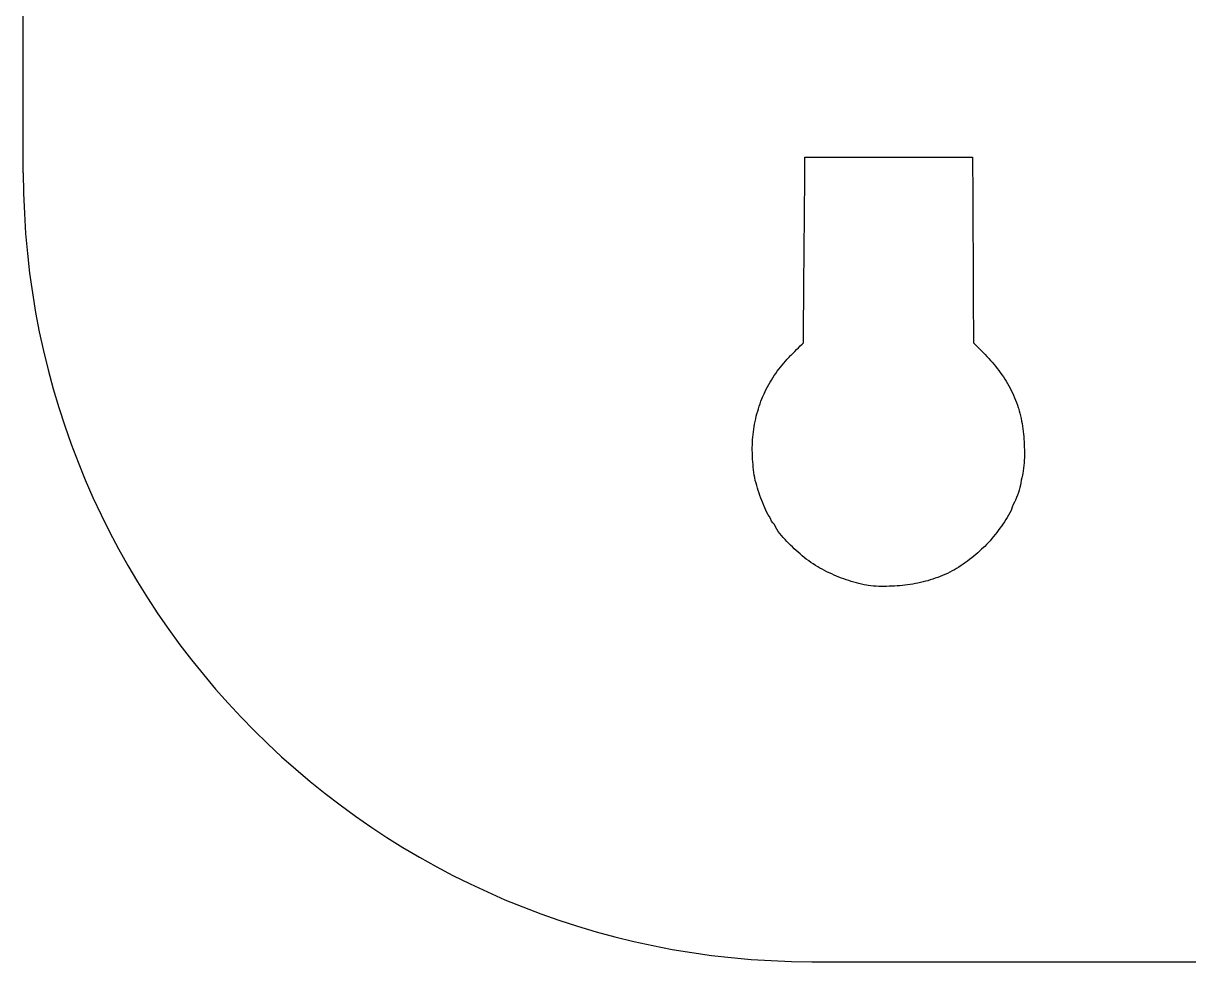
# Model space of a CAD drawing. Extents: x -22 to 98, y -47 to 118.
# Drawn here: x -22 to 0.17, y -30 to -12.16 of the extents above; entities that cross this region are included whole.
import ezdxf

# ---------------------------------------------------------------- set-up
doc = ezdxf.new("R2010")
doc.units = 0
doc.layers.get('0').update_dxf_attribs({"linetype": 'continuous'})

# ---------------------------------------------------------------- blocks, each defined once
blk = doc.blocks.new('CUT003')
at = {"color": 0}
for p, q in [((-22, -15), (-22, 97)), ((-7, -30), (34, -30))]:
    blk.add_line(p, q, dxfattribs=at)
for points in [[(-7.146, -16.468), (-7.146, -16.418), (-7.146, -16.368), (-7.145, -16.318), (-7.145, -16.268), (-7.144, -16.218), (-7.144, -16.168), (-7.143, -16.118), (-7.143, -16.068), (-7.142, -16.018), (-7.142, -15.968), (-7.142, -15.918), (-7.141, -15.868), (-7.141, -15.818), (-7.14, -15.768), (-7.14, -15.718), (-7.139, -15.668), (-7.139, -15.618), (-7.138, -15.568), (-7.138, -15.518), (-7.138, -15.468), (-7.137, -15.418), (-7.137, -15.368), (-7.136, -15.318), (-7.136, -15.268), (-7.135, -15.218), (-7.135, -15.168), (-7.134, -15.118), (-7.134, -15.068), (-7.134, -15.018), (-7.133, -14.968), (-7.133, -14.918), (-7.132, -14.868), (-7.132, -14.818), (-7.131, -14.768), (-7.131, -14.718), (-7.131, -14.702)], [(-7.131, -14.702), (-7.081, -14.702), (-7.031, -14.702), (-6.981, -14.702), (-6.931, -14.702), (-6.881, -14.702), (-6.831, -14.702), (-6.781, -14.702), (-6.731, -14.702), (-6.681, -14.702), (-6.631, -14.702), (-6.581, -14.702), (-6.531, -14.702), (-6.481, -14.702), (-6.431, -14.702), (-6.381, -14.702), (-6.331, -14.702), (-6.281, -14.702), (-6.231, -14.702), (-6.181, -14.702), (-6.131, -14.702), (-6.081, -14.702), (-6.031, -14.702), (-5.981, -14.702), (-5.931, -14.702), (-5.881, -14.702), (-5.831, -14.702), (-5.781, -14.702), (-5.731, -14.702), (-5.681, -14.702), (-5.631, -14.702), (-5.581, -14.702), (-5.537, -14.702)], [(-5.537, -14.702), (-5.487, -14.702), (-5.437, -14.702), (-5.387, -14.702), (-5.337, -14.702), (-5.287, -14.702), (-5.237, -14.702), (-5.187, -14.702), (-5.137, -14.702), (-5.087, -14.702), (-5.037, -14.702), (-4.987, -14.702), (-4.937, -14.702), (-4.887, -14.702), (-4.837, -14.702), (-4.787, -14.702), (-4.737, -14.702), (-4.687, -14.702), (-4.637, -14.702), (-4.587, -14.702), (-4.537, -14.702), (-4.487, -14.702), (-4.437, -14.702), (-4.387, -14.702), (-4.337, -14.702), (-4.287, -14.702), (-4.237, -14.702), (-4.187, -14.702), (-4.137, -14.702), (-4.087, -14.702), (-4.037, -14.702), (-3.987, -14.702), (-3.943, -14.702)], [(-3.943, -14.702), (-3.943, -14.752), (-3.943, -14.802), (-3.943, -14.852), (-3.942, -14.902), (-3.942, -14.952), (-3.942, -15.002), (-3.942, -15.052), (-3.941, -15.102), (-3.941, -15.152), (-3.941, -15.202), (-3.941, -15.252), (-3.94, -15.302), (-3.94, -15.352), (-3.94, -15.402), (-3.94, -15.452), (-3.939, -15.502), (-3.939, -15.552), (-3.939, -15.602), (-3.939, -15.652), (-3.938, -15.702), (-3.938, -15.752), (-3.938, -15.802), (-3.938, -15.852), (-3.938, -15.902), (-3.937, -15.952), (-3.937, -16.002), (-3.937, -16.052), (-3.937, -16.102), (-3.936, -16.152), (-3.936, -16.202), (-3.936, -16.252), (-3.936, -16.302), (-3.935, -16.352), (-3.935, -16.402), (-3.935, -16.452), (-3.935, -16.467)], [(-7.162, -18.233), (-7.162, -18.183), (-7.161, -18.133), (-7.161, -18.083), (-7.16, -18.033), (-7.16, -17.983), (-7.159, -17.933), (-7.159, -17.883), (-7.159, -17.833), (-7.158, -17.783), (-7.158, -17.733), (-7.157, -17.684), (-7.157, -17.634), (-7.156, -17.584), (-7.156, -17.534), (-7.155, -17.484), (-7.155, -17.434), (-7.155, -17.384), (-7.154, -17.334), (-7.154, -17.284), (-7.153, -17.234), (-7.153, -17.184), (-7.152, -17.134), (-7.152, -17.084), (-7.151, -17.034), (-7.151, -16.984), (-7.151, -16.934), (-7.15, -16.884), (-7.15, -16.834), (-7.149, -16.784), (-7.149, -16.734), (-7.148, -16.684), (-7.148, -16.634), (-7.147, -16.584), (-7.147, -16.534), (-7.147, -16.484), (-7.146, -16.468)], [(-3.935, -16.467), (-3.935, -16.517), (-3.934, -16.567), (-3.934, -16.617), (-3.934, -16.667), (-3.934, -16.717), (-3.933, -16.767), (-3.933, -16.817), (-3.933, -16.867), (-3.933, -16.917), (-3.932, -16.967), (-3.932, -17.017), (-3.932, -17.067), (-3.932, -17.117), (-3.931, -17.167), (-3.931, -17.217), (-3.931, -17.267), (-3.931, -17.317), (-3.93, -17.367), (-3.93, -17.417), (-3.93, -17.467), (-3.93, -17.517), (-3.929, -17.567), (-3.929, -17.617), (-3.929, -17.667), (-3.929, -17.717), (-3.929, -17.767), (-3.928, -17.817), (-3.928, -17.867), (-3.928, -17.917), (-3.928, -17.967), (-3.927, -18.017), (-3.927, -18.067), (-3.927, -18.117), (-3.927, -18.167), (-3.926, -18.217), (-3.926, -18.231)], [(-7.397, -18.468), (-7.362, -18.433), (-7.326, -18.397), (-7.291, -18.362), (-7.256, -18.327), (-7.22, -18.291), (-7.185, -18.256), (-7.162, -18.233)], [(-3.926, -18.231), (-3.891, -18.267), (-3.856, -18.302), (-3.821, -18.338), (-3.786, -18.374), (-3.751, -18.409), (-3.741, -18.42)], [(-8.131, -20.374), (-8.132, -20.324), (-8.133, -20.274), (-8.133, -20.224), (-8.132, -20.174), (-8.13, -20.124), (-8.127, -20.074), (-8.123, -20.024), (-8.118, -19.975), (-8.112, -19.925), (-8.105, -19.875), (-8.098, -19.826), (-8.089, -19.777), (-8.079, -19.728), (-8.069, -19.679), (-8.057, -19.63), (-8.045, -19.582), (-8.031, -19.534), (-8.017, -19.486), (-8.001, -19.438), (-7.985, -19.391), (-7.968, -19.344), (-7.949, -19.298), (-7.93, -19.251), (-7.91, -19.206), (-7.889, -19.16), (-7.867, -19.115), (-7.844, -19.071), (-7.82, -19.027), (-7.796, -18.983), (-7.77, -18.941), (-7.744, -18.898), (-7.716, -18.856), (-7.688, -18.815), (-7.659, -18.774), (-7.63, -18.734), (-7.599, -18.694), (-7.568, -18.655), (-7.536, -18.617), (-7.503, -18.579), (-7.469, -18.542), (-7.435, -18.506), (-7.4, -18.47), (-7.397, -18.468)], [(-8.131, -20.374), (-8.132, -20.324), (-8.133, -20.274), (-8.133, -20.224), (-8.132, -20.174), (-8.13, -20.124), (-8.127, -20.074), (-8.123, -20.024), (-8.118, -19.975), (-8.112, -19.925), (-8.105, -19.875), (-8.098, -19.826), (-8.089, -19.777), (-8.079, -19.728), (-8.069, -19.679), (-8.057, -19.63), (-8.045, -19.582), (-8.031, -19.534), (-8.017, -19.486), (-8.001, -19.438), (-7.985, -19.391), (-7.968, -19.344), (-7.949, -19.298), (-7.93, -19.251), (-7.91, -19.206), (-7.889, -19.16), (-7.867, -19.115), (-7.844, -19.071), (-7.82, -19.027), (-7.796, -18.983), (-7.77, -18.941), (-7.744, -18.898), (-7.716, -18.856), (-7.688, -18.815), (-7.659, -18.774), (-7.63, -18.734), (-7.599, -18.694), (-7.568, -18.655), (-7.536, -18.617), (-7.503, -18.579), (-7.469, -18.542), (-7.435, -18.506), (-7.4, -18.47), (-7.397, -18.468)], [(-3.741, -18.42), (-3.706, -18.456), (-3.671, -18.492), (-3.637, -18.529), (-3.604, -18.566), (-3.571, -18.603), (-3.539, -18.641), (-3.507, -18.68), (-3.476, -18.719), (-3.445, -18.759), (-3.416, -18.799), (-3.387, -18.84), (-3.358, -18.881), (-3.331, -18.923), (-3.305, -18.965), (-3.279, -19.008), (-3.254, -19.052), (-3.231, -19.096), (-3.208, -19.14), (-3.186, -19.185), (-3.165, -19.231), (-3.145, -19.277), (-3.126, -19.323), (-3.108, -19.369), (-3.091, -19.416), (-3.074, -19.464), (-3.07, -19.477)], [(-3.07, -19.477), (-3.055, -19.525), (-3.042, -19.573), (-3.03, -19.622), (-3.02, -19.671), (-3.01, -19.72), (-3.002, -19.769), (-2.994, -19.818), (-2.988, -19.868), (-2.982, -19.918), (-2.976, -19.967), (-2.971, -20.017), (-2.967, -20.067), (-2.964, -20.117), (-2.961, -20.167), (-2.959, -20.217), (-2.958, -20.267), (-2.957, -20.317), (-2.957, -20.367), (-2.958, -20.417), (-2.96, -20.467), (-2.963, -20.516), (-2.966, -20.566), (-2.972, -20.616), (-2.978, -20.666), (-2.987, -20.715), (-2.994, -20.749)], [(-8.088, -20.796), (-8.097, -20.747), (-8.103, -20.697), (-8.109, -20.648), (-8.114, -20.598), (-8.119, -20.548), (-8.123, -20.498), (-8.127, -20.448), (-8.129, -20.398), (-8.131, -20.374)], [(-7.829, -21.504), (-7.854, -21.461), (-7.877, -21.416), (-7.897, -21.371), (-7.917, -21.325), (-7.936, -21.278), (-7.954, -21.232), (-7.971, -21.185), (-7.988, -21.138), (-8.005, -21.091), (-8.02, -21.043), (-8.035, -20.996), (-8.05, -20.948), (-8.063, -20.9), (-8.076, -20.851), (-8.087, -20.802), (-8.088, -20.796)], [(-2.994, -20.749), (-3.006, -20.798), (-3.016, -20.847), (-3.026, -20.896), (-3.033, -20.937)], [(-3.033, -20.937), (-3.044, -20.986), (-3.057, -21.034), (-3.072, -21.081), (-3.088, -21.129), (-3.106, -21.176), (-3.125, -21.222), (-3.147, -21.265)], [(-3.147, -21.265), (-3.17, -21.309), (-3.188, -21.356), (-3.194, -21.374)], [(-3.194, -21.374), (-3.212, -21.421), (-3.234, -21.465), (-3.259, -21.509), (-3.284, -21.552), (-3.311, -21.594), (-3.338, -21.636), (-3.366, -21.678), (-3.395, -21.719), (-3.424, -21.759), (-3.454, -21.799), (-3.484, -21.839), (-3.515, -21.879), (-3.546, -21.918), (-3.578, -21.956), (-3.61, -21.995), (-3.643, -22.032), (-3.677, -22.069), (-3.712, -22.104), (-3.734, -22.124)], [(-7.771, -21.621), (-7.788, -21.574), (-7.812, -21.53), (-7.829, -21.504)], [(-7.74, -21.655), (-7.771, -21.623), (-7.771, -21.621)], [(-7.709, -21.686), (-7.74, -21.655)], [(-7.709, -21.686), (-7.74, -21.655)], [(-7.067, -22.374), (-7.107, -22.344), (-7.146, -22.313), (-7.185, -22.281), (-7.223, -22.248), (-7.26, -22.216), (-7.298, -22.182), (-7.334, -22.148), (-7.371, -22.114), (-7.406, -22.079), (-7.442, -22.044), (-7.477, -22.008), (-7.511, -21.971), (-7.544, -21.934), (-7.577, -21.896), (-7.609, -21.858), (-7.64, -21.818), (-7.668, -21.777), (-7.694, -21.734), (-7.709, -21.687), (-7.709, -21.686)], [(-3.734, -22.124), (-3.771, -22.158), (-3.808, -22.191), (-3.845, -22.224), (-3.883, -22.257), (-3.922, -22.289), (-3.96, -22.32), (-4, -22.351), (-4.039, -22.382), (-4.08, -22.412), (-4.12, -22.44), (-4.162, -22.468), (-4.204, -22.496), (-4.246, -22.522), (-4.29, -22.547), (-4.333, -22.571), (-4.378, -22.594), (-4.423, -22.616), (-4.468, -22.637), (-4.514, -22.656), (-4.561, -22.675), (-4.607, -22.693), (-4.654, -22.71), (-4.702, -22.726), (-4.749, -22.741), (-4.797, -22.756), (-4.837, -22.767)], [(-5.959, -22.842), (-6.008, -22.833), (-6.057, -22.822), (-6.106, -22.811), (-6.154, -22.798), (-6.202, -22.785), (-6.25, -22.77), (-6.298, -22.755), (-6.345, -22.739), (-6.392, -22.722), (-6.439, -22.705), (-6.486, -22.687), (-6.532, -22.668), (-6.578, -22.648), (-6.623, -22.628), (-6.669, -22.607), (-6.714, -22.585), (-6.759, -22.563), (-6.803, -22.539), (-6.847, -22.515), (-6.89, -22.49), (-6.933, -22.465), (-6.975, -22.438), (-7.017, -22.41), (-7.057, -22.381), (-7.067, -22.374)], [(-4.837, -22.767), (-4.885, -22.78), (-4.934, -22.792), (-4.983, -22.802), (-5.032, -22.812), (-5.081, -22.82), (-5.131, -22.828), (-5.18, -22.835), (-5.23, -22.841), (-5.279, -22.846), (-5.329, -22.851), (-5.379, -22.855), (-5.429, -22.859), (-5.479, -22.861), (-5.529, -22.863), (-5.579, -22.865), (-5.629, -22.865), (-5.679, -22.865), (-5.729, -22.864), (-5.779, -22.861), (-5.829, -22.858), (-5.878, -22.853), (-5.928, -22.847), (-5.959, -22.842)]]:
    blk.add_lwpolyline(points, dxfattribs=at)
blk.add_arc((-7, -15), 15, 180, -90, dxfattribs=at)

msp = doc.modelspace()

# ---------------------------------------------------------------- block references
at = {"color": 0}
msp.add_blockref('CUT003', (0, 0), dxfattribs=at)

doc.saveas('drawing.dxf')
